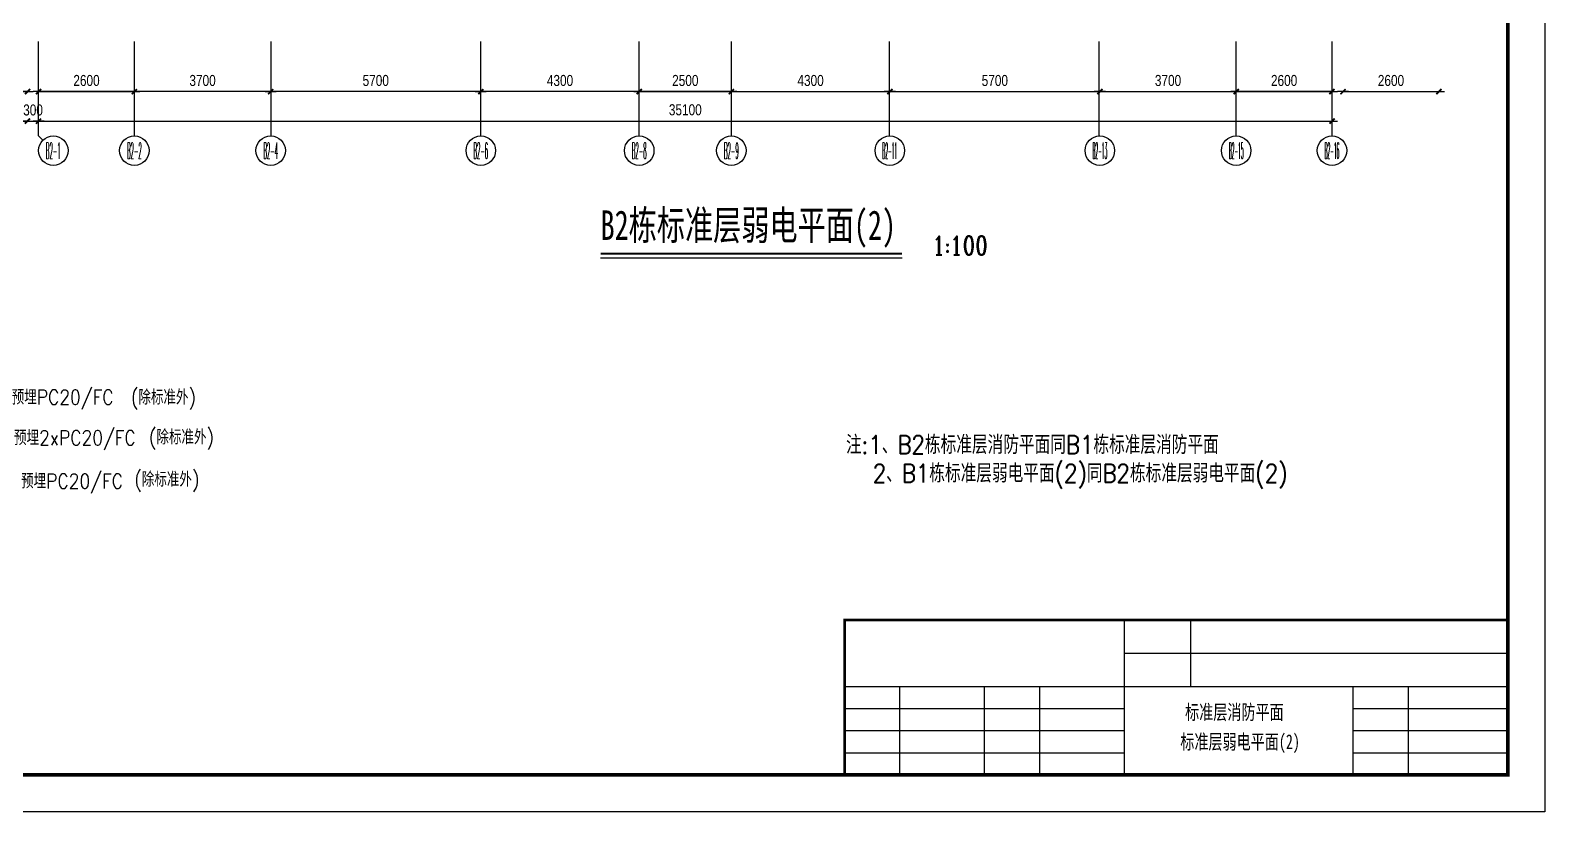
# Model space of a CAD drawing. Extents: x 51239 to 135339, y -206498 to -147098.
# Drawn here: x 94242 to 135339, y -206498 to -185304 of the extents above; entities that cross this region are included whole.
import ezdxf
from ezdxf.enums import TextEntityAlignment as Align

# ---------------------------------------------------------------- set-up
doc = ezdxf.new("R2010")
doc.units = 0
doc.header["$LTSCALE"] = 1000
doc.header["$MEASUREMENT"] = 0
doc.layers.get('0').update_dxf_attribs({"linetype": 'CONTINUOUS'})
doc.layers.get('DEFPOINTS').update_dxf_attribs({"linetype": 'CONTINUOUS'})
for name, color, linetype in [('AXIS', 7, 'CONTINUOUS'), ('AXIS_TEXT', 7, 'CONTINUOUS'), ('DIM', 7, 'CONTINUOUS'), ('TK', 7, 'CONTINUOUS'), ('文字', 7, 'CONTINUOUS')]:
    doc.layers.add(name, color=color, linetype=linetype)
doc.styles.add('COMPLEX', font='COMPLEX')
doc.styles.add('DIM_FONT', font='wcad.shx', dxfattribs={"width": 0.8})
doc.styles.add('HZ', font='SIMPLEX.shx', dxfattribs={"width": 0.75, "bigfont": 'hztxt.shx'})
doc.styles.add('文字说明', font='SimSun.ttf')
doc.dimstyles.new('AXIS', dxfattribs={"dimtxt": 300, "dimasz": 1, "dimexe": 250, "dimexo": 300, "dimgap": 150, "dimtad": 1, "dimdec": 0, "dimzin": 0, "dimdsep": 46, "dimtxsty": 'DIM_FONT', "dimblk": '_DIMX', "dimcen": 0.09, "dimdle": 150, "dimse1": 1, "dimse2": 1, "dimclrt": 7, "dimadec": 0, "dimazin": 0, "dimtfac": 1, "dimtdec": 0, "dimtix": 1, "dimtmove": 2, "dimatfit": 3, "dimldrblk": '_DIMX', "dimfxl": 0, "dimtolj": 1, "dimtzin": 0, "dimarcsym": 0})

# ---------------------------------------------------------------- blocks, each defined once
blk = doc.blocks.new('_DIMX')
blk.add_line((-150, 0), (150, 0))
at = {"const_width": 50}
blk.add_lwpolyline([(-70, -70), (70, 70)], dxfattribs=at)
blk = doc.blocks.new('*D56')
at = {"color": 0, "linetype": 'ByBlock'}
blk.add_line((243418, -118806), (240920, -118806), dxfattribs=at)
at = {"layer": 'DEFPOINTS', "color": 0, "linetype": 'ByBlock'}
for p in [(240919, -117446), (243419, -117446), (240919, -118806)]:
    blk.add_point(p, dxfattribs=at)
at = {"color": 0, "linetype": 'ByBlock', "rotation": 180}
blk.add_blockref('_DIMX', (240919, -118806), dxfattribs=at)
at = {"color": 0, "linetype": 'ByBlock'}
blk.add_blockref('_DIMX', (243419, -118806), dxfattribs=at)
at = {"color": 7, "linetype": 'ByBlock', "insert": (242169, -118506), "char_height": 300, "attachment_point": 5, "style": 'DIM_FONT'}
blk.add_mtext('\\A1;2500', dxfattribs=at)
blk = doc.blocks.new('*D58')
at = {"color": 0, "linetype": 'ByBlock'}
blk.add_line((240920, -118806), (243418, -118806), dxfattribs=at)
at = {"layer": 'DEFPOINTS', "color": 0, "linetype": 'ByBlock'}
for p in [(240919, -117446), (243419, -117446), (243419, -118806)]:
    blk.add_point(p, dxfattribs=at)
at = {"color": 0, "linetype": 'ByBlock', "rotation": 180}
blk.add_blockref('_DIMX', (240919, -118806), dxfattribs=at)
at = {"color": 0, "linetype": 'ByBlock'}
blk.add_blockref('_DIMX', (243419, -118806), dxfattribs=at)
at = {"color": 7, "linetype": 'ByBlock', "insert": (242169, -118506), "char_height": 300, "attachment_point": 5, "style": 'DIM_FONT'}
blk.add_mtext('\\A1;2500', dxfattribs=at)
blk = doc.blocks.new('*D44')
at = {"color": 0, "linetype": 'ByBlock'}
blk.add_line((224620, -119606), (259718, -119606), dxfattribs=at)
at = {"layer": 'DEFPOINTS', "color": 0, "linetype": 'ByBlock'}
for p in [(224619, -117446), (259719, -117446), (259719, -119606)]:
    blk.add_point(p, dxfattribs=at)
at = {"color": 0, "linetype": 'ByBlock', "rotation": 180}
blk.add_blockref('_DIMX', (224619, -119606), dxfattribs=at)
at = {"color": 0, "linetype": 'ByBlock'}
blk.add_blockref('_DIMX', (259719, -119606), dxfattribs=at)
at = {"color": 7, "linetype": 'ByBlock', "insert": (242169, -119301), "char_height": 300, "attachment_point": 5, "style": 'DIM_FONT'}
blk.add_mtext('\\A1;35100', dxfattribs=at)
blk = doc.blocks.new('*D17')
at = {"color": 0, "linetype": 'ByBlock'}
blk.add_line((224318, -119606), (189220, -119606), dxfattribs=at)
at = {"layer": 'DEFPOINTS', "color": 0, "linetype": 'ByBlock'}
for p in [(189219, -117446), (224319, -117446), (189219, -119606)]:
    blk.add_point(p, dxfattribs=at)
at = {"color": 0, "linetype": 'ByBlock', "rotation": 180}
blk.add_blockref('_DIMX', (189219, -119606), dxfattribs=at)
at = {"color": 0, "linetype": 'ByBlock'}
blk.add_blockref('_DIMX', (224319, -119606), dxfattribs=at)
at = {"color": 7, "linetype": 'ByBlock', "insert": (206769, -119301), "char_height": 300, "attachment_point": 5, "style": 'DIM_FONT'}
blk.add_mtext('\\A1;35100', dxfattribs=at)
blk = doc.blocks.new('_AXISO')
blk.add_circle((0, 0), 0.5)
at = {"layer": 'AXIS_TEXT', "style": 'COMPLEX', "width": 1.041667}
blk.add_attdef('A', text='', height=0.56, dxfattribs=at).set_placement((-0.25, -0.28), (0.25, -0.28), align=Align.FIT)
blk = doc.blocks.new('*D47')
at = {"color": 0, "linetype": 'ByBlock'}
blk.add_line((227218, -118806), (224620, -118806), dxfattribs=at)
at = {"layer": 'DEFPOINTS', "color": 0, "linetype": 'ByBlock'}
for p in [(224619, -117446), (227219, -117446), (224619, -118806)]:
    blk.add_point(p, dxfattribs=at)
at = {"color": 0, "linetype": 'ByBlock', "rotation": 180}
blk.add_blockref('_DIMX', (224619, -118806), dxfattribs=at)
at = {"color": 0, "linetype": 'ByBlock'}
blk.add_blockref('_DIMX', (227219, -118806), dxfattribs=at)
at = {"color": 7, "linetype": 'ByBlock', "insert": (225919, -118506), "char_height": 300, "attachment_point": 5, "style": 'DIM_FONT'}
blk.add_mtext('\\A1;2600', dxfattribs=at)
blk = doc.blocks.new('*D48')
at = {"color": 0, "linetype": 'ByBlock'}
blk.add_line((224620, -118806), (227218, -118806), dxfattribs=at)
at = {"layer": 'DEFPOINTS', "color": 0, "linetype": 'ByBlock'}
for p in [(224619, -117446), (227219, -117446), (227219, -118806)]:
    blk.add_point(p, dxfattribs=at)
at = {"color": 0, "linetype": 'ByBlock', "rotation": 180}
blk.add_blockref('_DIMX', (224619, -118806), dxfattribs=at)
at = {"color": 0, "linetype": 'ByBlock'}
blk.add_blockref('_DIMX', (227219, -118806), dxfattribs=at)
at = {"color": 7, "linetype": 'ByBlock', "insert": (225919, -118506), "char_height": 300, "attachment_point": 5, "style": 'DIM_FONT'}
blk.add_mtext('\\A1;2600', dxfattribs=at)
blk = doc.blocks.new('*D52')
at = {"color": 0, "linetype": 'ByBlock'}
blk.add_line((230918, -118806), (227220, -118806), dxfattribs=at)
at = {"layer": 'DEFPOINTS', "color": 0, "linetype": 'ByBlock'}
for p in [(227219, -117446), (230919, -117446), (227219, -118806)]:
    blk.add_point(p, dxfattribs=at)
at = {"color": 0, "linetype": 'ByBlock', "rotation": 180}
blk.add_blockref('_DIMX', (227219, -118806), dxfattribs=at)
at = {"color": 0, "linetype": 'ByBlock'}
blk.add_blockref('_DIMX', (230919, -118806), dxfattribs=at)
at = {"color": 7, "linetype": 'ByBlock', "insert": (229069, -118506), "char_height": 300, "attachment_point": 5, "style": 'DIM_FONT'}
blk.add_mtext('\\A1;3700', dxfattribs=at)
blk = doc.blocks.new('*D53')
at = {"color": 0, "linetype": 'ByBlock'}
blk.add_line((230918, -118806), (227220, -118806), dxfattribs=at)
at = {"layer": 'DEFPOINTS', "color": 0, "linetype": 'ByBlock'}
for p in [(227219, -117446), (230919, -117446), (227219, -118806)]:
    blk.add_point(p, dxfattribs=at)
at = {"color": 0, "linetype": 'ByBlock', "rotation": 180}
blk.add_blockref('_DIMX', (227219, -118806), dxfattribs=at)
at = {"color": 0, "linetype": 'ByBlock'}
blk.add_blockref('_DIMX', (230919, -118806), dxfattribs=at)
at = {"color": 7, "linetype": 'ByBlock', "insert": (229069, -118506), "char_height": 300, "attachment_point": 5, "style": 'DIM_FONT'}
blk.add_mtext('\\A1;3700', dxfattribs=at)
blk = doc.blocks.new('*D51')
at = {"color": 0, "linetype": 'ByBlock'}
blk.add_line((224318, -118806), (221720, -118806), dxfattribs=at)
at = {"layer": 'DEFPOINTS', "color": 0, "linetype": 'ByBlock'}
for p in [(221719, -117446), (224319, -117446), (221719, -118806)]:
    blk.add_point(p, dxfattribs=at)
at = {"color": 0, "linetype": 'ByBlock'}
for p, rotation in [((221719, -118806), 179.9999999999949), ((224319, -118806), 359.9999999999949)]:
    blk.add_blockref('_DIMX', p, dxfattribs=dict(at, rotation=rotation))
at = {"color": 7, "linetype": 'ByBlock', "insert": (223019, -118506), "char_height": 300, "attachment_point": 5, "style": 'DIM_FONT'}
blk.add_mtext('\\A1;2600', dxfattribs=at)
blk = doc.blocks.new('_AXISO1')
blk.add_line((0.354, -0.146), (0.5, 0))
blk.add_circle((0, -0.5), 0.5)
at = {"layer": 'AXIS_TEXT', "style": 'COMPLEX', "width": 1.041667}
blk.add_attdef('A', text='', height=0.56, dxfattribs=at).set_placement((-0.25, -0.78), (0.25, -0.78), align=Align.FIT)
blk = doc.blocks.new('*D50')
at = {"color": 0, "linetype": 'ByBlock'}
for p, q in [((224318, -119606), (224317, -119606)), ((224319, -119606), (224619, -119606)), ((224620, -119606), (224621, -119606))]:
    blk.add_line(p, q, dxfattribs=at)
at = {"layer": 'DEFPOINTS', "color": 0, "linetype": 'ByBlock'}
for p in [(224319, -118362), (224619, -118362), (224619, -119606)]:
    blk.add_point(p, dxfattribs=at)
at = {"color": 0, "linetype": 'ByBlock'}
blk.add_blockref('_DIMX', (224319, -119606), dxfattribs=at)
at = {"color": 0, "linetype": 'ByBlock', "rotation": 180}
blk.add_blockref('_DIMX', (224619, -119606), dxfattribs=at)
at = {"color": 7, "linetype": 'ByBlock', "insert": (224469, -119306), "char_height": 300, "attachment_point": 5, "style": 'DIM_FONT'}
blk.add_mtext('\\A1;300', dxfattribs=at)
blk = doc.blocks.new('*D45')
at = {"color": 0, "linetype": 'ByBlock'}
blk.add_line((236618, -118806), (230920, -118806), dxfattribs=at)
at = {"layer": 'DEFPOINTS', "color": 0, "linetype": 'ByBlock'}
for p in [(230919, -117446), (236619, -117446), (230919, -118806)]:
    blk.add_point(p, dxfattribs=at)
at = {"color": 0, "linetype": 'ByBlock', "rotation": 180}
blk.add_blockref('_DIMX', (230919, -118806), dxfattribs=at)
at = {"color": 0, "linetype": 'ByBlock'}
blk.add_blockref('_DIMX', (236619, -118806), dxfattribs=at)
at = {"color": 7, "linetype": 'ByBlock', "insert": (233769, -118506), "char_height": 300, "attachment_point": 5, "style": 'DIM_FONT'}
blk.add_mtext('\\A1;5700', dxfattribs=at)
blk = doc.blocks.new('*D46')
at = {"color": 0, "linetype": 'ByBlock'}
blk.add_line((236618, -118806), (230920, -118806), dxfattribs=at)
at = {"layer": 'DEFPOINTS', "color": 0, "linetype": 'ByBlock'}
for p in [(230919, -117446), (236619, -117446), (230919, -118806)]:
    blk.add_point(p, dxfattribs=at)
at = {"color": 0, "linetype": 'ByBlock', "rotation": 180}
blk.add_blockref('_DIMX', (230919, -118806), dxfattribs=at)
at = {"color": 0, "linetype": 'ByBlock'}
blk.add_blockref('_DIMX', (236619, -118806), dxfattribs=at)
at = {"color": 7, "linetype": 'ByBlock', "insert": (233769, -118506), "char_height": 300, "attachment_point": 5, "style": 'DIM_FONT'}
blk.add_mtext('\\A1;5700', dxfattribs=at)
blk = doc.blocks.new('*D57')
at = {"color": 0, "linetype": 'ByBlock'}
blk.add_line((240918, -118806), (236620, -118806), dxfattribs=at)
at = {"layer": 'DEFPOINTS', "color": 0, "linetype": 'ByBlock'}
for p in [(236619, -117446), (240919, -117446), (236619, -118806)]:
    blk.add_point(p, dxfattribs=at)
at = {"color": 0, "linetype": 'ByBlock', "rotation": 180}
blk.add_blockref('_DIMX', (236619, -118806), dxfattribs=at)
at = {"color": 0, "linetype": 'ByBlock'}
blk.add_blockref('_DIMX', (240919, -118806), dxfattribs=at)
at = {"color": 7, "linetype": 'ByBlock', "insert": (238769, -118506), "char_height": 300, "attachment_point": 5, "style": 'DIM_FONT'}
blk.add_mtext('\\A1;4300', dxfattribs=at)
blk = doc.blocks.new('*D59')
at = {"color": 0, "linetype": 'ByBlock'}
blk.add_line((240918, -118806), (236620, -118806), dxfattribs=at)
at = {"layer": 'DEFPOINTS', "color": 0, "linetype": 'ByBlock'}
for p in [(236619, -117446), (240919, -117446), (236619, -118806)]:
    blk.add_point(p, dxfattribs=at)
at = {"color": 0, "linetype": 'ByBlock', "rotation": 180}
blk.add_blockref('_DIMX', (236619, -118806), dxfattribs=at)
at = {"color": 0, "linetype": 'ByBlock'}
blk.add_blockref('_DIMX', (240919, -118806), dxfattribs=at)
at = {"color": 7, "linetype": 'ByBlock', "insert": (238769, -118506), "char_height": 300, "attachment_point": 5, "style": 'DIM_FONT'}
blk.add_mtext('\\A1;4300', dxfattribs=at)
blk = doc.blocks.new('*D42')
at = {"color": 0, "linetype": 'ByBlock'}
blk.add_line((253420, -118806), (257118, -118806), dxfattribs=at)
at = {"layer": 'DEFPOINTS', "color": 0, "linetype": 'ByBlock'}
for p in [(253419, -117446), (257119, -117446), (257119, -118806)]:
    blk.add_point(p, dxfattribs=at)
at = {"color": 0, "linetype": 'ByBlock', "rotation": 180}
blk.add_blockref('_DIMX', (253419, -118806), dxfattribs=at)
at = {"color": 0, "linetype": 'ByBlock'}
blk.add_blockref('_DIMX', (257119, -118806), dxfattribs=at)
at = {"color": 7, "linetype": 'ByBlock', "insert": (255269, -118506), "char_height": 300, "attachment_point": 5, "style": 'DIM_FONT'}
blk.add_mtext('\\A1;3700', dxfattribs=at)
blk = doc.blocks.new('*D43')
at = {"color": 0, "linetype": 'ByBlock'}
blk.add_line((253420, -118806), (257118, -118806), dxfattribs=at)
at = {"layer": 'DEFPOINTS', "color": 0, "linetype": 'ByBlock'}
for p in [(253419, -117446), (257119, -117446), (257119, -118806)]:
    blk.add_point(p, dxfattribs=at)
at = {"color": 0, "linetype": 'ByBlock', "rotation": 180}
blk.add_blockref('_DIMX', (253419, -118806), dxfattribs=at)
at = {"color": 0, "linetype": 'ByBlock'}
blk.add_blockref('_DIMX', (257119, -118806), dxfattribs=at)
at = {"color": 7, "linetype": 'ByBlock', "insert": (255269, -118506), "char_height": 300, "attachment_point": 5, "style": 'DIM_FONT'}
blk.add_mtext('\\A1;3700', dxfattribs=at)
blk = doc.blocks.new('*D60')
at = {"color": 0, "linetype": 'ByBlock'}
blk.add_line((247720, -118806), (253418, -118806), dxfattribs=at)
at = {"layer": 'DEFPOINTS', "color": 0, "linetype": 'ByBlock'}
for p in [(247719, -117446), (253419, -117446), (253419, -118806)]:
    blk.add_point(p, dxfattribs=at)
at = {"color": 0, "linetype": 'ByBlock', "rotation": 180}
blk.add_blockref('_DIMX', (247719, -118806), dxfattribs=at)
at = {"color": 0, "linetype": 'ByBlock'}
blk.add_blockref('_DIMX', (253419, -118806), dxfattribs=at)
at = {"color": 7, "linetype": 'ByBlock', "insert": (250569, -118506), "char_height": 300, "attachment_point": 5, "style": 'DIM_FONT'}
blk.add_mtext('\\A1;5700', dxfattribs=at)
blk = doc.blocks.new('*D61')
at = {"color": 0, "linetype": 'ByBlock'}
blk.add_line((247720, -118806), (253418, -118806), dxfattribs=at)
at = {"layer": 'DEFPOINTS', "color": 0, "linetype": 'ByBlock'}
for p in [(247719, -117446), (253419, -117446), (253419, -118806)]:
    blk.add_point(p, dxfattribs=at)
at = {"color": 0, "linetype": 'ByBlock', "rotation": 180}
blk.add_blockref('_DIMX', (247719, -118806), dxfattribs=at)
at = {"color": 0, "linetype": 'ByBlock'}
blk.add_blockref('_DIMX', (253419, -118806), dxfattribs=at)
at = {"color": 7, "linetype": 'ByBlock', "insert": (250569, -118506), "char_height": 300, "attachment_point": 5, "style": 'DIM_FONT'}
blk.add_mtext('\\A1;5700', dxfattribs=at)
blk = doc.blocks.new('*D54')
at = {"color": 0, "linetype": 'ByBlock'}
blk.add_line((243420, -118806), (247718, -118806), dxfattribs=at)
at = {"layer": 'DEFPOINTS', "color": 0, "linetype": 'ByBlock'}
for p in [(243419, -117446), (247719, -117446), (247719, -118806)]:
    blk.add_point(p, dxfattribs=at)
at = {"color": 0, "linetype": 'ByBlock', "rotation": 180}
blk.add_blockref('_DIMX', (243419, -118806), dxfattribs=at)
at = {"color": 0, "linetype": 'ByBlock'}
blk.add_blockref('_DIMX', (247719, -118806), dxfattribs=at)
at = {"color": 7, "linetype": 'ByBlock', "insert": (245569, -118506), "char_height": 300, "attachment_point": 5, "style": 'DIM_FONT'}
blk.add_mtext('\\A1;4300', dxfattribs=at)
blk = doc.blocks.new('*D55')
at = {"color": 0, "linetype": 'ByBlock'}
blk.add_line((243420, -118806), (247718, -118806), dxfattribs=at)
at = {"layer": 'DEFPOINTS', "color": 0, "linetype": 'ByBlock'}
for p in [(243419, -117446), (247719, -117446), (247719, -118806)]:
    blk.add_point(p, dxfattribs=at)
at = {"color": 0, "linetype": 'ByBlock', "rotation": 180}
blk.add_blockref('_DIMX', (243419, -118806), dxfattribs=at)
at = {"color": 0, "linetype": 'ByBlock'}
blk.add_blockref('_DIMX', (247719, -118806), dxfattribs=at)
at = {"color": 7, "linetype": 'ByBlock', "insert": (245569, -118506), "char_height": 300, "attachment_point": 5, "style": 'DIM_FONT'}
blk.add_mtext('\\A1;4300', dxfattribs=at)
blk = doc.blocks.new('*D87')
at = {"color": 0, "linetype": 'ByBlock'}
blk.add_line((260020, -118806), (262618, -118806), dxfattribs=at)
at = {"layer": 'DEFPOINTS', "color": 0, "linetype": 'ByBlock'}
for p in [(260019, -117446), (262619, -117446), (262619, -118806)]:
    blk.add_point(p, dxfattribs=at)
at = {"color": 0, "linetype": 'ByBlock', "rotation": 180}
blk.add_blockref('_DIMX', (260019, -118806), dxfattribs=at)
at = {"color": 0, "linetype": 'ByBlock'}
blk.add_blockref('_DIMX', (262619, -118806), dxfattribs=at)
at = {"color": 7, "linetype": 'ByBlock', "insert": (261319, -118506), "char_height": 300, "attachment_point": 5, "style": 'DIM_FONT'}
blk.add_mtext('\\A1;2600', dxfattribs=at)
blk = doc.blocks.new('*D88')
at = {"color": 0, "linetype": 'ByBlock'}
blk.add_line((259718, -118806), (257120, -118806), dxfattribs=at)
at = {"layer": 'DEFPOINTS', "color": 0, "linetype": 'ByBlock'}
for p in [(257119, -117446), (259719, -117446), (257119, -118806)]:
    blk.add_point(p, dxfattribs=at)
at = {"color": 0, "linetype": 'ByBlock'}
for p, rotation in [((257119, -118806), 179.9999999999949), ((259719, -118806), 359.9999999999949)]:
    blk.add_blockref('_DIMX', p, dxfattribs=dict(at, rotation=rotation))
at = {"color": 7, "linetype": 'ByBlock', "insert": (258419, -118506), "char_height": 300, "attachment_point": 5, "style": 'DIM_FONT'}
blk.add_mtext('\\A1;2600', dxfattribs=at)
blk = doc.blocks.new('*D89')
at = {"color": 0, "linetype": 'ByBlock'}
blk.add_line((257120, -118806), (259718, -118806), dxfattribs=at)
at = {"layer": 'DEFPOINTS', "color": 0, "linetype": 'ByBlock'}
for p in [(257119, -117446), (259719, -117446), (259719, -118806)]:
    blk.add_point(p, dxfattribs=at)
at = {"color": 0, "linetype": 'ByBlock', "rotation": 180}
blk.add_blockref('_DIMX', (257119, -118806), dxfattribs=at)
at = {"color": 0, "linetype": 'ByBlock'}
blk.add_blockref('_DIMX', (259719, -118806), dxfattribs=at)
at = {"color": 7, "linetype": 'ByBlock', "insert": (258419, -118506), "char_height": 300, "attachment_point": 5, "style": 'DIM_FONT'}
blk.add_mtext('\\A1;2600', dxfattribs=at)

msp = doc.modelspace()

# ---------------------------------------------------------------- linework, layer by layer
at = {"layer": 'AXIS'}
for p, q in [((94466.7, -188167.2), (94466.7, -185606.6)), ((97066.7, -188167.2), (97066.7, -185606.6)), ((100781.7, -188167.2), (100781.7, -185606.6)), ((106471.7, -188167.2), (106471.7, -185606.6)), ((110766.7, -188167.2), (110766.7, -185606.6)), ((113266.7, -188167.2), (113266.7, -185606.6)), ((117561.7, -188167.2), (117561.7, -185606.6)), ((123251.7, -188167.2), (123251.7, -185606.6)), ((126966.7, -188167.2), (126966.7, -185606.6)), ((129566.7, -188167.2), (129566.7, -185606.6))]:
    msp.add_line(p, q, dxfattribs=at)
at = {"layer": 'TK'}
for p, q in [((123938.8, -205498.3), (123938.8, -201298.3)), ((125738.8, -203098.3), (125738.8, -201298.3)), ((123938.8, -202198.3), (134338.8, -202198.3)), ((116338.8, -203098.3), (134338.8, -203098.3)), ((117838.8, -205498.3), (117838.8, -203098.3)), ((120138.8, -205498.3), (120138.8, -203098.3)), ((121638.8, -205498.3), (121638.8, -203098.3)), ((130138.8, -205498.3), (130138.8, -203098.3)), ((131638.8, -205498.3), (131638.8, -203098.3)), ((116338.8, -203698.3), (123938.8, -203698.3)), ((130138.8, -203698.3), (134338.8, -203698.3)), ((116338.8, -204298.3), (123938.8, -204298.3)), ((130138.8, -204298.3), (134338.8, -204298.3)), ((116338.8, -204898.3), (123938.8, -204898.3)), ((130138.8, -204898.3), (134338.8, -204898.3))]:
    msp.add_line(p, q, dxfattribs=at)
msp.add_lwpolyline([(51238.8, -206498.3), (51238.8, -147098.3), (135338.8, -147098.3), (135338.8, -206498.3)], close=True, dxfattribs=at)
at = {"layer": 'TK', "const_width": 100}
msp.add_lwpolyline([(53738.8, -205498.3), (134338.8, -205498.3), (134338.8, -148098.3), (53738.8, -148098.3)], close=True, dxfattribs=at)
at = {"layer": 'TK', "const_width": 70}
msp.add_lwpolyline([(116338.8, -205498.3), (116338.8, -201298.3), (134338.8, -201298.3)], dxfattribs=at)
at = {"layer": '文字'}
msp.add_line((109720.1, -191479.6), (117901, -191479.6), dxfattribs=at)
at = {"layer": '文字', "const_width": 50}
msp.add_lwpolyline([(109720.1, -191364.3), (117901, -191364.3)], dxfattribs=at)

# ---------------------------------------------------------------- block references
at = {"layer": 'AXIS'}
ref = msp.add_blockref('_AXISO1', (94466.7, -188567.2), dxfattribs=dict(at, xscale=800, yscale=800, zscale=800, rotation=90))
ref.add_attrib('A', 'B2-1', dxfattribs={"layer": 'AXIS_TEXT', "height": 448, "style": 'COMPLEX', "width": 0.243506}).set_placement((94666.7, -188791.2), (95066.7, -188791.2), align=Align.FIT)
ref = msp.add_blockref('_AXISO', (97066.7, -188567.2), dxfattribs=dict(at, xscale=800, yscale=800, zscale=800))
ref.add_attrib('A', 'B2-2', dxfattribs={"layer": 'AXIS_TEXT', "height": 448, "style": 'COMPLEX', "width": 0.228659}).set_placement((96866.7, -188791.2), (97266.7, -188791.2), align=Align.FIT)
ref = msp.add_blockref('_AXISO', (100766.7, -188567.2), dxfattribs=dict(at, xscale=800, yscale=800, zscale=800))
ref.add_attrib('A', 'B2-4', dxfattribs={"layer": 'AXIS_TEXT', "height": 448, "style": 'COMPLEX', "width": 0.223214}).set_placement((100566.7, -188791.2), (100966.7, -188791.2), align=Align.FIT)
ref = msp.add_blockref('_AXISO', (106466.7, -188567.2), dxfattribs=dict(at, xscale=800, yscale=800, zscale=800))
ref.add_attrib('A', 'B2-6', dxfattribs={"layer": 'AXIS_TEXT', "height": 448, "style": 'COMPLEX', "width": 0.228659}).set_placement((106266.7, -188791.2), (106666.7, -188791.2), align=Align.FIT)
ref = msp.add_blockref('_AXISO', (110766.7, -188567.2), dxfattribs=dict(at, xscale=800, yscale=800, zscale=800))
ref.add_attrib('A', 'B2-8', dxfattribs={"layer": 'AXIS_TEXT', "height": 448, "style": 'COMPLEX', "width": 0.228659}).set_placement((110566.7, -188791.2), (110966.7, -188791.2), align=Align.FIT)
ref = msp.add_blockref('_AXISO', (113266.7, -188567.2), dxfattribs=dict(at, xscale=800, yscale=800, zscale=800))
ref.add_attrib('A', 'B2-9', dxfattribs={"layer": 'AXIS_TEXT', "height": 448, "style": 'COMPLEX', "width": 0.228659}).set_placement((113066.7, -188791.2), (113466.7, -188791.2), align=Align.FIT)
ref = msp.add_blockref('_AXISO', (117566.7, -188567.2), dxfattribs=dict(at, xscale=800, yscale=800, zscale=800))
ref.add_attrib('A', 'B2-11', dxfattribs={"layer": 'AXIS_TEXT', "height": 448, "style": 'COMPLEX', "width": 0.203804}).set_placement((117366.7, -188791.2), (117766.7, -188791.2), align=Align.FIT)
ref = msp.add_blockref('_AXISO', (123266.7, -188567.2), dxfattribs=dict(at, xscale=800, yscale=800, zscale=800))
ref.add_attrib('A', 'B2-13', dxfattribs={"layer": 'AXIS_TEXT', "height": 448, "style": 'COMPLEX', "width": 0.193299}).set_placement((123066.7, -188791.2), (123466.7, -188791.2), align=Align.FIT)
ref = msp.add_blockref('_AXISO', (126966.7, -188567.2), dxfattribs=dict(at, xscale=800, yscale=800, zscale=800))
ref.add_attrib('A', 'B2-15', dxfattribs={"layer": 'AXIS_TEXT', "height": 448, "style": 'COMPLEX', "width": 0.193299}).set_placement((126766.7, -188791.2), (127166.7, -188791.2), align=Align.FIT)
ref = msp.add_blockref('_AXISO', (129566.7, -188567.2), dxfattribs=dict(at, xscale=800, yscale=800, zscale=800))
ref.add_attrib('A', 'B2-16', dxfattribs={"layer": 'AXIS_TEXT', "height": 448, "style": 'COMPLEX', "width": 0.193299}).set_placement((129366.7, -188791.2), (129766.7, -188791.2), align=Align.FIT)

# ---------------------------------------------------------------- texts
at = {"layer": 'DIM', "color": 4, "style": 'HZ', "width": 0.85}
for s, height, p in [('预埋PC20/FC', 400, (93737.5, -195457.1)), ('(除标准外)', 400, (96971, -195457.1)), ('预埋2xPC20/FC', 400, (93800, -196557.9)), ('(除标准外)', 400, (97459, -196538.6)), ('注:1、B2栋标准层消防平面同B1栋标准层消防平面', 500, (116377.2, -196795.9)), ('预埋PC20/FC', 400, (93992.3, -197731.8)), ('(除标准外)', 400, (97063.9, -197685.7)), ('2、B1栋标准层弱电平面(2)同B2栋标准层弱电平面(2)', 500, (117102.2, -197569.9))]:
    msp.add_text(s, height=height, dxfattribs=at).set_placement(p)
at = {"layer": '文字', "style": '文字说明', "width": 0.7}
for s, height, p in [('B2栋标准层弱电平面(2)', 800, (109718.7, -190988.7)), ('标准层消防平面', 400, (125580.5, -203996.7)), ('标准层弱电平面(2)', 400, (125450.7, -204800.2))]:
    msp.add_text(s, height=height, dxfattribs=at).set_placement(p)
at = {"layer": '文字', "style": 'COMPLEX', "width": 0.8}
msp.add_text('1:100', height=500, dxfattribs=at).set_placement((119472.2, -191141.5), align=Align.MIDDLE)

# ---------------------------------------------------------------- dimensions: what is measured, and where the dimension line sits
at = {"layer": 'AXIS'}
for p1, p2, distance, picture, middle in [((94166.7, -185606.6), (59066.7, -185606.6), 2160.7, '*D17', (76616.7, -187461.7)), ((94166.7, -185606.6), (91566.7, -185606.6), 1360.7, '*D51', (92866.7, -186667.2)), ((94466.7, -185606.6), (129566.7, -185606.6), -2160.7, '*D44', (112016.7, -187461.7)), ((94466.7, -185606.6), (97066.7, -185606.6), -1360.7, '*D48', (95766.7, -186667.2)), ((129566.7, -185606.6), (126966.7, -185606.6), 1360.7, '*D88', (128266.7, -186667.2)), ((129866.7, -185606.6), (132466.7, -185606.6), -1360.7, '*D87', (131166.7, -186667.2))]:
    dim = msp.add_aligned_dim(p1=p1, p2=p2, distance=distance, dimstyle='AXIS', dxfattribs=at)
    dim.commit()
    dim.dimension.update_dxf_attribs({"geometry": picture, "text_midpoint": middle, "insert": (-130152.2, -68161)})
for base, p1, p2, picture, middle in [((94466.7, -186967.2), (97066.7, -185606.6), (94466.7, -185606.6), '*D47', (95766.7, -186667.2)), ((97066.7, -186967.2), (100766.7, -185606.6), (97066.7, -185606.6), '*D52', (98916.7, -186667.2)), ((97066.7, -186967.2), (100766.7, -185606.6), (97066.7, -185606.6), '*D53', (98916.7, -186667.2)), ((100766.7, -186967.2), (106466.7, -185606.6), (100766.7, -185606.6), '*D45', (103616.7, -186667.2)), ((100766.7, -186967.2), (106466.7, -185606.6), (100766.7, -185606.6), '*D46', (103616.7, -186667.2)), ((106466.7, -186967.2), (110766.7, -185606.6), (106466.7, -185606.6), '*D57', (108616.7, -186667.2)), ((106466.7, -186967.2), (110766.7, -185606.6), (106466.7, -185606.6), '*D59', (108616.7, -186667.2)), ((110766.7, -186967.2), (113266.7, -185606.6), (110766.7, -185606.6), '*D56', (112016.7, -186667.2)), ((113266.7, -186967.2), (110766.7, -185606.6), (113266.7, -185606.6), '*D58', (112016.7, -186667.2)), ((117566.7, -186967.2), (113266.7, -185606.6), (117566.7, -185606.6), '*D54', (115416.7, -186667.2)), ((117566.7, -186967.2), (113266.7, -185606.6), (117566.7, -185606.6), '*D55', (115416.7, -186667.2)), ((123266.7, -186967.2), (117566.7, -185606.6), (123266.7, -185606.6), '*D60', (120416.7, -186667.2)), ((123266.7, -186967.2), (117566.7, -185606.6), (123266.7, -185606.6), '*D61', (120416.7, -186667.2)), ((126966.7, -186967.2), (123266.7, -185606.6), (126966.7, -185606.6), '*D42', (125116.7, -186667.2)), ((126966.7, -186967.2), (123266.7, -185606.6), (126966.7, -185606.6), '*D43', (125116.7, -186667.2)), ((129566.7, -186967.2), (126966.7, -185606.6), (129566.7, -185606.6), '*D89', (128266.7, -186667.2))]:
    dim = msp.add_linear_dim(base=base, p1=p1, p2=p2, dimstyle='AXIS', override={"dimse1": 1}, dxfattribs=at)
    dim.commit()
    dim.dimension.update_dxf_attribs({"geometry": picture, "text_midpoint": middle, "insert": (-130152.2, -68161)})
dim = msp.add_linear_dim(base=(94466.7, -187767.2), p1=(94166.7, -186522.7), p2=(94466.7, -186522.7), dimstyle='AXIS', dxfattribs=at)
dim.commit()
dim.dimension.update_dxf_attribs({"geometry": '*D50', "text_midpoint": (94316.7, -187467.2), "insert": (-130152.2, -68161)})

doc.saveas('drawing.dxf')
